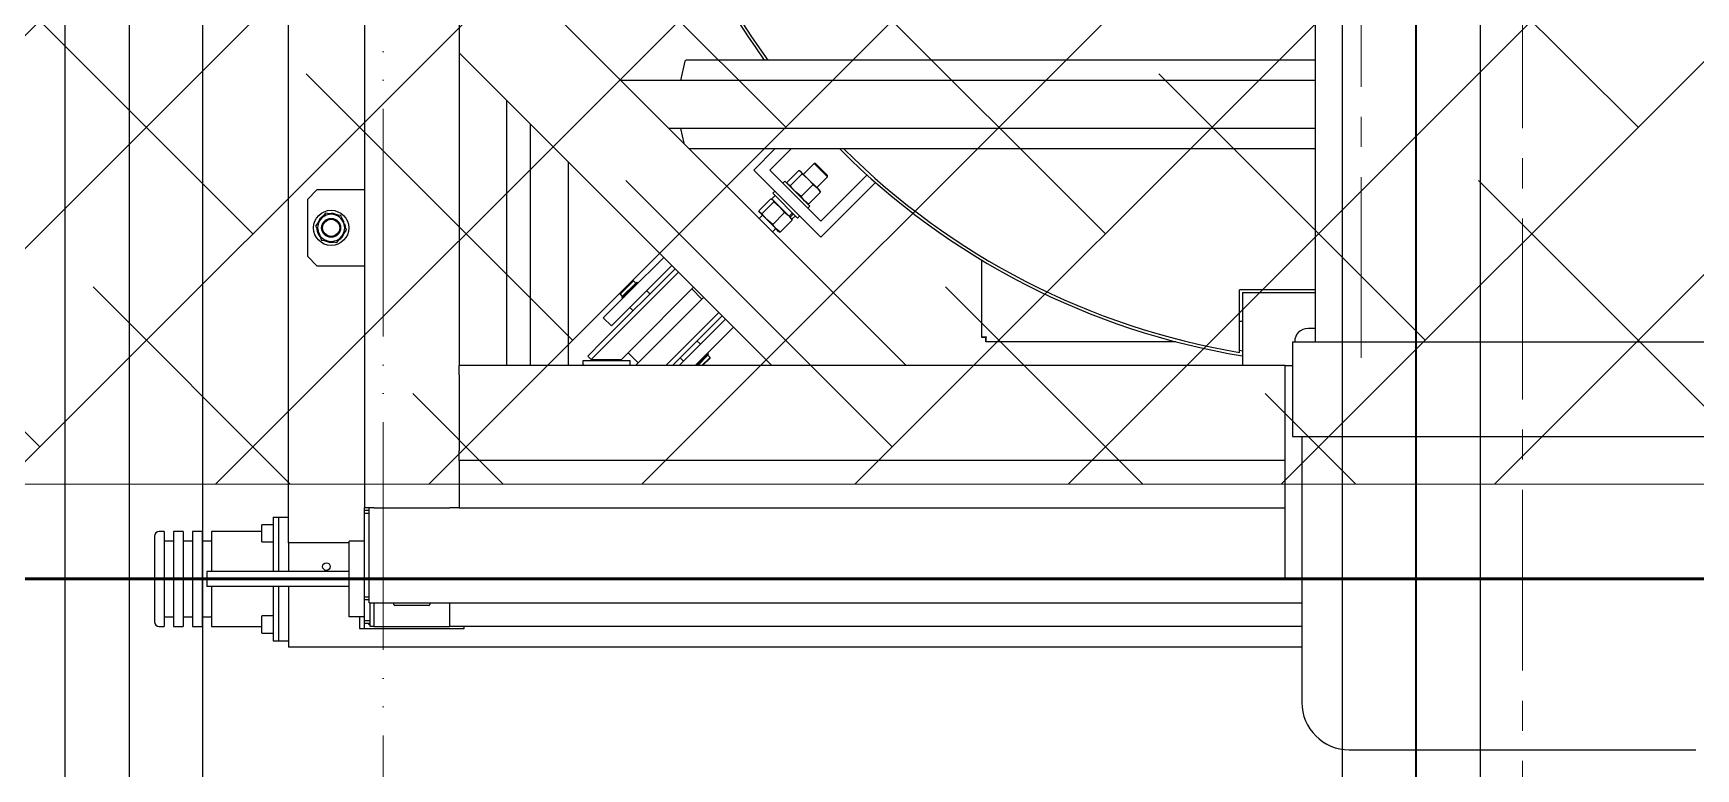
# Model space of a CAD drawing. Header units: millimetres. Extents: x 163705 to 1616509, y 81827 to 302547.
# Drawn here: x 254359 to 256110, y 148060 to 148835 of the extents above; entities that cross this region are included whole.
import ezdxf

# ---------------------------------------------------------------- set-up
doc = ezdxf.new("R2010")
doc.units = ezdxf.units.MM
doc.header["$LTSCALE"] = 10
doc.linetypes.add('ACAD_ISO05W100', pattern=[33, 24, -3, 0, -3, 0, -3])
doc.linetypes.add('CENTER2', pattern=[28.575, 19.05, -3.175, 3.175, -3.175])
for name, color, linetype, lineweight in [('1-中心线', 1, 'CENTER2', 0), ('1-双点线', 8, 'ACAD_ISO05W100', 0), ('1-填充', 8, 'Continuous', 18), ('1-建筑轮廓', 7, 'Continuous', 20), ('1-设备轮廓', 2, 'Continuous', 18)]:
    doc.layers.add(name, color=color, linetype=linetype, lineweight=lineweight)

# ---------------------------------------------------------------- blocks, each defined once
blk = doc.blocks.new('G$C5C029050')
at = {"layer": '1-双点线'}
blk.add_line((73018.6, 77039.4), (73018.6, 45039.4), dxfattribs=at)
blk = doc.blocks.new('A$C5A5F0ED2')
at = {"layer": '1-填充'}
h = blk.add_hatch(dxfattribs=at)
h.set_pattern_fill('ANSI38', color=256, scale=50)
h.paths.add_polyline_path([(100, 100), (5900, 100), (5900, 1900), (100, 1900)])
h.paths.add_polyline_path([(675, 1000, 1), (1325, 1000, 1)], flags=16)
h.paths.add_polyline_path([(3325, 1000, 0.677608), (2764.3, 776.2, 0.677608)], flags=16)
h.paths.add_polyline_path([(5325, 1000, 0.677608), (4764.3, 776.2, 0.677608)], flags=16)
for points in [[(0, 0), (6000, 0), (6000, 2000), (0, 2000)], [(100, 100), (5900, 100), (5900, 1900), (100, 1900)]]:
    blk.add_lwpolyline(points, close=True, dxfattribs=at)
blk = doc.blocks.new('SW_CENTERMARKSYMBOL_0')
at = {"lineweight": 18}
for p, q in [((0, 5), (0, 774.5)), ((-5, 0), (-774.5, 0)), ((0, 0), (-2.5, 0)), ((0, 0), (0, 2.5)), ((0, 0), (0, -2.5)), ((0, 0), (2.5, 0)), ((5, 0), (774.5, 0)), ((0, -5), (0, -774.5))]:
    blk.add_line(p, q, dxfattribs=at)
blk = doc.blocks.new('G$CE9C43516')
for p, q in [((241, 345), (241, 2215)), ((321, 2205), (321, 355)), ((421, 2055), (421, 505)), ((1322.5, 2030), (1322.5, 530)), ((421, 975.7), (891.7, 505)), ((421, 834.3), (750.3, 505)), ((658.5, 825.6), (653.9, 805.4)), ((1322.5, 826.8), (660.1, 826.8)), ((1322.5, 805.4), (591.3, 805.4)), ((471, 505), (471, 784.3)), ((496, 505), (496, 759.3)), ((1322.5, 754.6), (642.1, 754.6)), ((653.9, 754.6), (657.4, 739.3)), ((536, 505), (536, 719.3)), ((1322.5, 733.2), (663.5, 733.2)), ((753.5, 733.2), (731.1, 710.8)), ((748, 710.8), (770.4, 733.2)), ((731.1, 710.8), (801.8, 640.1)), ((801.8, 657), (748, 710.8)), ((766.1, 697.8), (778.7, 710.4)), ((769.6, 694.3), (782.2, 706.9)), ((780.4, 709.6), (779.7, 709.9)), ((780.4, 709.6), (780.9, 709.1)), ((780.9, 709.1), (782.2, 706.9)), ((780.9, 709.1), (788.3, 701.6)), ((782.2, 706.9), (788.3, 701.6)), ((794.7, 717.9), (783.4, 706.5)), ((788.3, 701.6), (793.6, 695.5)), ((788.3, 701.6), (797.9, 692)), ((796.1, 717.9), (794.7, 717.9)), ((796.8, 715.8), (794.7, 717.9)), ((796.1, 717.9), (798, 716)), ((808.9, 703.7), (796.8, 715.8)), ((797.5, 692.4), (808.9, 703.7)), ((798, 716), (808.9, 705.1)), ((850.5, 705.8), (801.8, 657)), ((808.9, 703.7), (808.9, 705.1)), ((271, 690), (261, 680)), ((321, 690), (271, 690)), ((753.6, 684), (750.1, 680.4)), ((753.3, 688.5), (751.2, 686.4)), ((777.4, 660.2), (751.2, 686.4)), ((763.9, 699.1), (761.8, 697)), ((790.1, 672.9), (763.9, 699.1)), ((766.6, 696.8), (766.9, 696.1)), ((769.6, 694.3), (767.4, 695.6)), ((774.9, 688.2), (769.6, 694.3)), ((781, 682.9), (774.9, 688.2)), ((781, 682.9), (793.6, 695.5)), ((788.8, 675.1), (801.4, 687.7)), ((793.6, 695.5), (797.9, 692)), ((797.9, 692), (801.4, 687.7)), ((797.9, 692), (800.6, 689.4)), ((800.9, 688.7), (800.6, 689.4)), ((801.4, 687.7), (800.8, 688.6)), ((801.8, 640.1), (859.5, 697.8)), ((261, 680), (261, 620)), ((736.4, 668.1), (749, 680.7)), ((737.7, 666), (736.4, 668.1)), ((736.9, 667), (737.2, 666.4)), ((737.2, 666.4), (737.7, 666)), ((739.7, 664.8), (737.7, 666)), ((737.7, 666), (745, 658.7)), ((739.7, 664.8), (752.3, 677.4)), ((749, 680.7), (751.1, 679.4)), ((768.3, 662.2), (750.1, 680.4)), ((750.7, 679.9), (750.1, 680.2)), ((751.1, 679.4), (752.3, 677.4)), ((751.1, 653.4), (763.7, 666)), ((752.3, 677.4), (758.4, 672.1)), ((758.4, 672.1), (763.7, 666)), ((768.3, 662.2), (771.8, 665.8)), ((784.5, 678.6), (781, 682.9)), ((788.8, 675.1), (784.5, 678.6)), ((787.1, 675.9), (787.8, 675.6)), ((787.8, 675.7), (788.8, 675.1)), ((788, 670.8), (790.1, 672.9)), ((274.8, 658.8), (269.7, 652.3)), ((279.9, 665.3), (274.8, 658.8)), ((288, 664.1), (279.9, 665.3)), ((296.2, 663), (288, 664.1)), ((299.1, 655.7), (299.8, 656)), ((302.3, 647.7), (299.2, 655.3)), ((300.6, 653.6), (300, 653.4)), ((301, 651.3), (300.6, 653.6)), ((740.3, 663.4), (736.8, 659.9)), ((745, 658.7), (739.7, 664.8)), ((751.1, 653.4), (745, 658.7)), ((745, 658.7), (754.6, 649)), ((750.9, 645.8), (754.4, 649.3)), ((759.1, 645.4), (754.6, 649)), ((757.4, 646.2), (754.6, 649)), ((759.1, 645.4), (771.7, 658)), ((768.1, 662.5), (771.7, 658)), ((768.3, 662.2), (769, 661.5)), ((769.4, 661.1), (769, 661.5)), ((769.4, 661.1), (773, 664.6)), ((771.4, 659.1), (769.4, 661.1)), ((771.2, 659.1), (770.9, 659.7)), ((771.7, 658), (771.1, 659)), ((771.4, 659.1), (775, 662.6)), ((777.4, 660.2), (779.5, 662.3)), ((272.8, 644.7), (275.8, 637)), ((275.8, 637), (284, 635.9)), ((284, 635.9), (292.1, 634.7)), ((292.1, 634.7), (297.2, 641.2)), ((297.2, 641.2), (302.3, 647.7)), ((757.4, 646.2), (758, 645.9)), ((758.1, 646), (759.1, 645.4)), ((261, 620), (271, 610)), ((636.4, 618.9), (601, 583.5)), ((971, 616.2), (971, 534.7)), ((271, 610), (321, 610)), ((648.4, 606.9), (571.6, 530.1)), ((651.9, 603.4), (575.1, 526.5)), ((644.9, 610.4), (609.4, 575)), ((601, 583.5), (572.7, 555.2)), ((604.5, 594.1), (590.4, 580)), ((590.4, 580.7), (603.8, 594.1)), ((590.4, 580.7), (590.4, 580)), ((590.4, 580), (592.6, 577.7)), ((608, 592.6), (592.1, 576.7)), ((606.8, 591.8), (592.6, 577.7)), ((608.7, 591.9), (592.8, 576)), ((593, 578.1), (593.2, 577.8)), ((667.8, 587.4), (602.7, 522.3)), ((604.5, 594.1), (603.8, 594.1)), ((606.8, 591.8), (604.5, 594.1)), ((606.6, 591.3), (606.4, 591.5)), ((608, 590.6), (607.7, 590.9)), ((608.7, 591.9), (608, 592.6)), ((621.8, 580.3), (618.3, 583.9)), ((676.6, 575), (666, 585.6)), ((1322.5, 584.7), (1243, 584.7)), ((1243, 518.7), (1243, 584.7)), ((1246, 581.7), (1322.5, 581.7)), ((1246, 581.7), (1246, 505)), ((609.4, 575), (581.2, 546.7)), ((592.1, 576.7), (592.8, 576)), ((593.5, 576.8), (593.9, 576.4)), ((600.6, 566.2), (604.1, 562.6)), ((678.4, 576.8), (613.3, 511.7)), ((694.4, 560.9), (638.4, 505)), ((572.7, 555.2), (581.2, 546.7)), ((697.9, 557.4), (645.5, 505)), ((701.4, 553.9), (666, 518.4)), ((709.9, 545.4), (674.5, 510)), ((1243, 551.7), (1246, 551.7)), ((1322.5, 544), (1315, 544)), ((571.6, 530.1), (556.4, 514.9)), ((575.1, 526.5), (559.9, 511.4)), ((674.9, 527.3), (671.3, 530.8)), ((971, 534.7), (975, 534.7)), ((975.7, 530), (975.7, 534)), ((1175.7, 530), (975.7, 530)), ((1298.5, 530), (1298.5, 430)), ((1298.5, 530), (1783.5, 530)), ((551, 510), (551, 506.7)), ((601, 510), (551, 510)), ((556.4, 514.9), (559.9, 511.4)), ((559.9, 511.4), (591.8, 511.4)), ((602.7, 522.3), (591.8, 511.4)), ((598.8, 518.4), (609.4, 507.8)), ((601, 505), (601, 510)), ((613.3, 511.7), (606.6, 505)), ((666, 518.4), (652.6, 505)), ((653.6, 513.1), (657.2, 509.6)), ((674.5, 510), (669.5, 505)), ((682.8, 517.6), (670.2, 505)), ((683.5, 516.9), (671.7, 505)), ((682.8, 515.8), (672.1, 505)), ((676.6, 505), (685.1, 513.5)), ((685.1, 512.8), (677.3, 505)), ((681.9, 516.7), (681.6, 517)), ((682.5, 515.4), (682.3, 515.6)), ((683.5, 516.9), (682.8, 517.6)), ((685.1, 513.5), (682.8, 515.8)), ((685.1, 512.8), (685.1, 513.5)), ((1246, 520.2), (1243, 520.7)), ((1291, 505), (421, 505)), ((421, 495), (421, 505)), ((421, 495), (421, 415)), ((1291, 505), (1298.5, 505)), ((1291, 280), (1291, 505)), ((1298.5, 430), (1783.5, 430)), ((1308.5, 430), (1308.5, 150)), ((421, 405), (421, 415)), ((1291, 405), (421, 405)), ((421, 405), (421, 355)), ((331, 355), (321, 355)), ((321, 352), (321, 355)), ((326, 352), (321, 352)), ((321, 349), (321, 352)), ((326, 345), (326, 355)), ((331, 355), (411, 355)), ((421, 355), (411, 355)), ((421, 355), (1291, 355)), ((213, 319.1), (213, 336.9)), ((225, 337), (213.1, 337)), ((225, 345), (231, 345)), ((225, 345), (225, 288)), ((231, 288), (231, 345)), ((231, 345), (241, 345)), ((241, 318), (241, 345)), ((326, 349), (321, 349)), ((321, 261), (321, 349)), ((326, 265), (326, 345)), ((100, 325), (100, 235)), ((110, 330), (105, 330)), ((110, 330), (110, 230)), ((120, 320), (110, 320)), ((130, 330), (120, 330)), ((120, 330), (120, 230)), ((130, 330), (130, 230)), ((140, 320), (130, 320)), ((150, 330), (140, 330)), ((140, 330), (140, 230)), ((150, 330), (150, 230)), ((160, 320), (150, 320)), ((213, 330), (160, 330)), ((160, 330), (160, 288)), ((213.1, 319), (225, 319)), ((241, 318), (241, 288)), ((305, 318), (241, 318)), ((321, 320), (305, 320)), ((305, 240), (305, 320)), ((155, 288), (155, 272)), ((189.6, 288), (155, 288)), ((305, 288), (189.6, 288)), ((325, 280), (0, 280)), ((189.6, 272), (155, 272)), ((160, 272), (160, 230)), ((305, 272), (189.6, 272)), ((225, 272), (225, 215)), ((231, 215), (231, 272)), ((241, 272), (241, 211)), ((326, 255), (326, 265)), ((1308.5, 280), (1291, 280)), ((326, 261), (321, 261)), ((321, 258), (321, 261)), ((326, 258), (321, 258)), ((321, 236), (321, 258)), ((326, 255), (1308.5, 255)), ((327, 242), (327, 255)), ((331, 255), (331, 230)), ((352, 253), (352, 255)), ((389, 252), (353, 252)), ((390, 255), (390, 253)), ((411, 230), (411, 255)), ((105, 230), (110, 230)), ((110, 240), (120, 240)), ((120, 230), (130, 230)), ((130, 240), (140, 240)), ((140, 230), (150, 230)), ((150, 240), (160, 240)), ((160, 230), (213, 230)), ((213, 223.1), (213, 240.9)), ((225, 241), (213.1, 241)), ((321, 240), (305, 240)), ((316, 240), (316, 228)), ((316, 228), (426, 228)), ((327, 236), (321, 236)), ((321, 233), (321, 236)), ((321, 228), (321, 233)), ((327, 233), (321, 233)), ((327, 230), (327, 242)), ((331, 230), (327, 230)), ((331, 230), (411, 230)), ((1308.5, 230), (411, 230)), ((426, 228), (426, 230)), ((213.1, 223), (225, 223)), ((225, 215), (231, 215)), ((231, 215), (241, 215)), ((241, 211), (241, 208)), ((1308.5, 208), (241, 208)), ((1358.5, 100), (1723.5, 100))]:
    blk.add_line(p, q)
at = {"flags": 128}
for points in [[(299.8, 656), (298.8, 658), (297.4, 659.8)], [(325.1, 233), (325.3, 232.8), (327, 231.6)]]:
    blk.add_lwpolyline(points, dxfattribs=at)
for centre, radius in [((286, 650), 18.5), ((286, 650), 10), ((286, 650), 9), ((281, 293), 4)]:
    blk.add_circle(centre, radius)
for centre, radius, start, end in [((1371, 1280), 775, 144.2157, 215.7843), ((1371, 1280), 772, 144.055, 215.945), ((660.1, 825.2), 1.59, 90, 167), ((1371, 1280), 775, 224.877, 260.7182), ((1371, 1280), 772, 225.0991, 260.4561), ((286, 650), 15.1, 184.4928, 219.3764), ((286, 650), 14.3, 141.8984, 201.8984), ((286, 650), 15.1, 124.4288, 159.2896), ((286, 650), 14.3, 81.8984, 141.8984), ((286, 650), 15.1, 65.0552, 98.9357), ((286, 650), 14.3, 21.8984, 81.8984), ((286, 650), 14.3, 321.8984, 21.8984), ((286, 650), 14.3, 201.8984, 261.8984), ((286, 650), 15.1, 244.8671, 278.7369), ((286, 650), 14.3, 261.8984, 321.8984), ((286, 650), 15.1, 303.13, 339.9432), ((1315, 530), 14, 90, 180), ((552.7, 506.7), 1.67, 180, 270), ((213.1, 336.9), 0.1, 90, 180), ((105, 325), 5, 90, 180), ((213.1, 319.1), 0.1, 180, 270), ((353, 253), 1, 180, 270), ((389, 253), 1, 270, 0), ((105, 235), 5, 180, 270), ((213.1, 240.9), 0.1, 90, 180), ((213.1, 223.1), 0.1, 180, 270), ((1358.5, 150), 50, 180, 270)]:
    blk.add_arc(centre, radius, start, end)
for points, knots in [([(778.7, 710.4), (778.9, 710.4), (779.7, 710), (780.3, 709.5), (780.9, 709.1)], [0, 0, 0, 0, 0.225037, 1, 1, 1, 1]), ([(766.6, 696.8), (766.5, 697), (766.3, 697.3), (766.1, 697.6), (766.1, 697.8)], [0, 0, 0, 0, 0.500529, 1, 1, 1, 1]), ([(763.7, 666), (764, 665.8), (765.6, 664.7), (767, 663.4), (768.1, 662.5)], [0, 0, 0, 0, 0.225037, 1, 1, 1, 1]), ([(269.7, 652.3), (269.9, 651.8), (270.9, 649.2), (272, 646.7), (272.8, 644.7)], [0, 0, 0, 0, 0.225037, 1, 1, 1, 1]), ([(299.2, 655.3), (298.4, 657.3), (297.4, 659.9), (296.4, 662.4), (296.2, 663)], [0, 0, 0, 0, 0.774963, 1, 1, 1, 1]), ([(754.6, 649), (753.7, 650.1), (752.4, 651.5), (751.3, 653.1), (751.1, 653.4)], [0, 0, 0, 0, 0.774963, 1, 1, 1, 1])]:
    blk.add_open_spline(points, degree=3, knots=knots)
for points in [[(976, 535), (975.3, 535), (974, 534.9), (972.4, 534.9), (971.2, 534.8), (971.1, 534.7), (971, 534.7)], [(976, 535), (975.9, 535), (975.6, 534.9), (975.3, 534.9), (975, 534.8), (975, 534.7), (975, 534.7)], [(975.7, 530), (975.7, 530.1), (975.8, 530.2), (975.9, 531.4), (975.9, 533), (976, 534.3), (976, 535)], [(975.7, 534), (975.7, 534), (975.8, 534), (975.9, 534.3), (975.9, 534.6), (976, 534.9), (976, 535)]]:
    blk.add_open_spline(points, degree=3)
at = {"layer": '1-中心线'}
blk.add_line((1541, 2660), (1541, 0), dxfattribs=at)
at = {"layer": '1-中心线', "lineweight": 0}
blk.add_blockref('SW_CENTERMARKSYMBOL_0', (1371, 1280), dxfattribs=at)
blk = doc.blocks.new('A$C7121566b')
at = {"layer": '1-设备轮廓', "lineweight": 50, "ltscale": 5}
blk.add_lwpolyline([(4499.7, 7700.1), (47799.6, 7700.1)], dxfattribs=at)
for name, p in [('G$CE9C43516', (44458.7, 7420.1)), ('A$C5A5F0ED2', (40999.7, 7700.1))]:
    blk.add_blockref(name, p)
blk = doc.blocks.new('G$C5344DCDD')
at = {"lineweight": 35}
blk.add_line((-6574.1, 2014.1), (1554.7, 2014.1), dxfattribs=at)
for points in [[(-7097.6, 2082.1), (3578.8, 2082.1), (3578.8, 2014.1), (-7097.6, 2014.1)], [(-6548.1, 1936.6), (3571.9, 1936.6), (3571.9, 736.6), (-6548.1, 736.6)], [(-7097.6, 591.1), (3578.8, 591.1), (3578.8, 659.1), (-7097.6, 659.1)]]:
    blk.add_lwpolyline(points, close=True)
blk = doc.blocks.new('A$C790c3438')
at = {"rotation": 270}
blk.add_blockref('G$C5344DCDD', (8656.9, 9202.3), dxfattribs=at)

msp = doc.modelspace()

# ---------------------------------------------------------------- block references
for name, p in [('A$C790c3438', (245144.313, 139006.156)), ('A$C7121566b', (209928.183, 140559.499))]:
    msp.add_blockref(name, p)
at = {"layer": '1-建筑轮廓'}
msp.add_blockref('G$C5C029050', (181709.24, 95820.209), dxfattribs=at)

doc.saveas('drawing.dxf')
